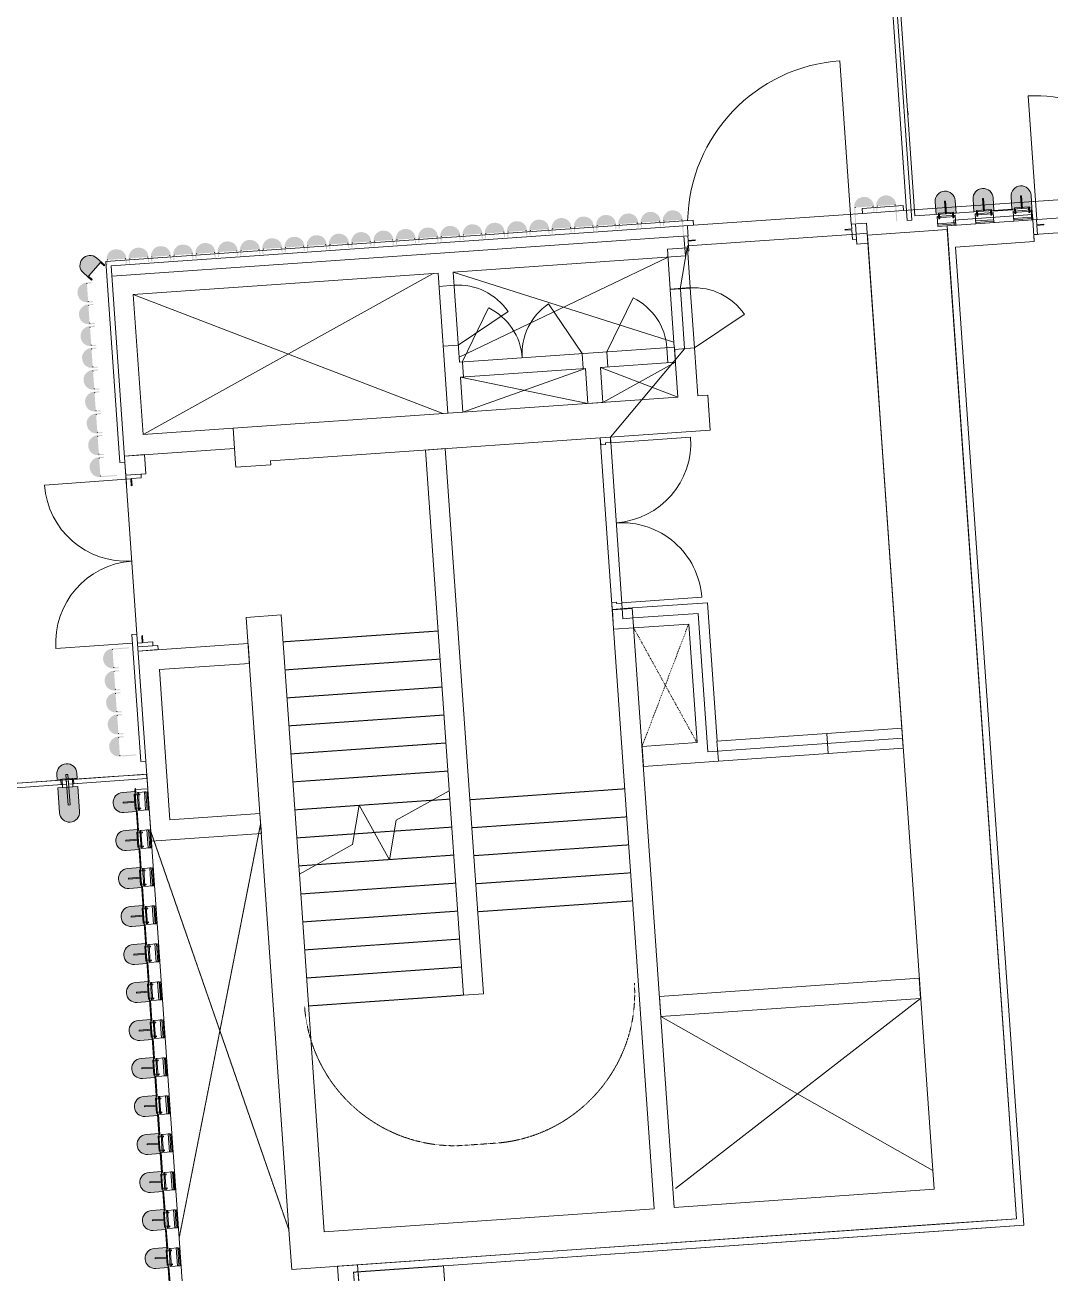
# Model space of a CAD drawing. Header units: millimetres. Extents: x 306 to 836129804, y -168137 to 818603917.
# Drawn here: x 833864055 to 833874285, y 818026476 to 818038925 of the extents above; entities that cross this region are included whole.
import ezdxf

# ---------------------------------------------------------------- set-up
doc = ezdxf.new("R2010")
doc.units = ezdxf.units.MM
doc.header["$LTSCALE"] = 3
for name, pattern in [('Dash', [6, 3, -3]), ('HIDDEN', [0.375, 0.25, -0.125]), ('Overhead', [1.8, 1.2, -0.6])]:
    doc.linetypes.add(name, pattern=pattern)
for name, color, linetype, lineweight in [('A-010-M_LINE', 251, 'Continuous', 13), ('A-010-M_LINE-T', 251, 'Continuous', 13), ('A-200-M_WALL_EXT', 251, 'Continuous', 13), ('A-200-M_WALL_INT', 251, 'Continuous', 13), ('A-214-M_CURT_WALL', 251, 'Continuous', 13), ('A-215-M_CURT_PANEL', 251, 'Continuous', 13), ('A-242-M_STAIR', 251, 'Continuous', 13), ('A-242-MB_STAIR', 251, 'Continuous', 13), ('A-325-M_DOOR', 251, 'Continuous', 13), ('A-325-M_DOOR__FRAME', 251, 'Continuous', 13), ('A-335-M_OPENING', 251, 'Continuous', 13), ('A-770-ME_FFE_SA', 251, 'Continuous', 13), ('A-770-MH_FFE_SA', 251, 'Overhead', 13), ('A-810-M_ROOMS', 251, 'Continuous', 13), ('Z-060-M_DETAIL', 253, 'Continuous', 5), ('Z-060-M_LINE_MEDIUM', 253, 'Continuous', 9)]:
    doc.layers.add(name, color=color, linetype=linetype, lineweight=lineweight)
doc.layers.add('UAJ-00XREF', color=7, linetype='Continuous')
doc.layers.get('A-770-ME_FFE_SA').off()

# ---------------------------------------------------------------- blocks, each defined once
blk = doc.blocks.new('System Panel - ARC_Glazed-33853688-0300')
at = {"layer": 'A-215-M_CURT_PANEL', "lineweight": 9}
for p, q in [((-387, 0), (397, 0)), ((-387, -44), (-387, 0)), ((397, -44), (397, 0)), ((397, -44), (-387, -44))]:
    blk.add_line(p, q, dxfattribs=at)
blk = doc.blocks.new('System Panel - ARC_Glazed-27541360-0300')
at = {"layer": 'A-215-M_CURT_PANEL', "lineweight": 9}
for p, q in [((-365, 0), (365, 0)), ((-365, -44), (-365, 0)), ((365, -44), (365, 0)), ((365, -44), (-365, -44))]:
    blk.add_line(p, q, dxfattribs=at)
blk = doc.blocks.new('Circular Mullion - Type A-25928776-0300')
at = {"layer": 'A-214-M_CURT_WALL'}
blk.add_hatch(color=256, dxfattribs=at).paths.add_polyline_path([(-100, 0), (-90, 0), (-90, -49), (90, -47), (90, 0), (100, 0), (100, -109), (97, -135), (87, -159), (64, -185), (50, -196), (26, -206), (0, -209), (-26, -206), (-55, -192), (-71, -180), (-87, -159), (-97, -135), (-100, -109), (-100, -38)], flags=0)
at = {"layer": 'Z-060-M_DETAIL'}
for p, q in [((100, 0), (90, 0)), ((90, 0), (90, -49)), ((100, -109), (100, 0)), ((-90, 0), (-100, 0)), ((-100, 0), (-100, -109)), ((-90, -49), (-90, 0)), ((90, -49), (-90, -49))]:
    blk.add_line(p, q, dxfattribs=at)
blk.add_arc((0, -109), 100, 180, 0, dxfattribs=at)
blk = doc.blocks.new('Circular Mullion - CERAMIC TUBES 209mm-18118308-0300')
at = {"layer": 'A-214-M_CURT_WALL', "lineweight": 9}
blk.add_line((-193, 0), (-197, 0), dxfattribs=at)
for centre, start, end in [((-187, -46.5), 195, 270), ((-13, -46.5), 270, 345)]:
    blk.add_arc(centre, 3, start, end, dxfattribs=at)
blk = doc.blocks.new('Circular Mullion - ARC_CW_CERAMIC MULLION-30650210-0300')
at = {"layer": 'Z-060-M_LINE_MEDIUM', "lineweight": 18}
h = blk.add_hatch(color=256, dxfattribs=at)
h.paths.add_polyline_path([(0, 160), (28, 156), (50, 147), (76, 124), (87, 110), (97, 86), (100, 46), (100, 10), (-100, 10), (-100, 60), (-93, 94), (-87, 110), (-71, 131), (-50, 147), (-17, 158), (-10, 159)], flags=0)
h.paths.add_polyline_path([(-17, -73), (100, -73), (100, -323), (93, -358), (87, -373), (71, -394), (45, -412), (21, -421), (0, -423), (-26, -420), (-50, -410), (-76, -388), (-87, -373), (-97, -349), (-100, -323), (-100, -73), (-46, -73)], flags=0)
at = {"layer": 'Z-060-M_DETAIL', "lineweight": 18}
for p, q in [((-100, 60), (-100, 10)), ((-100, 10), (100, 10)), ((100, 10), (100, 60)), ((100, -73), (-100, -73)), ((-100, -73), (-100, -323)), ((100, -323), (100, -73))]:
    blk.add_line(p, q, dxfattribs=at)
for centre, start, end in [((0, 60), 0, 180), ((0, -323), 180, 360)]:
    blk.add_arc(centre, 100, start, end, dxfattribs=at)
at = {"layer": 'Z-060-M_LINE_MEDIUM'}
for p, q in [((-63, 0), (-100, 0)), ((-63, -44), (-63, 0)), ((-52, 10), (-52, -73)), ((-10, 53), (-10, -252)), ((10, 53), (-10, 53)), ((10, -252), (10, 53)), ((52, 10), (52, -73)), ((63, 0), (100, 0)), ((63, -44), (63, 0)), ((-63, -44), (-100, -44)), ((63, -44), (100, -44)), ((-10, -252), (10, -252))]:
    blk.add_line(p, q, dxfattribs=at)
blk = doc.blocks.new('Circular Mullion - CERAMIC_MULLIONS-V115-0300')
at = {"layer": 'A-214-M_CURT_WALL', "lineweight": 9}
for p, q in [((-10, 73), (-10, -10)), ((10, -10), (10, 73))]:
    blk.add_line(p, q, dxfattribs=at)
blk = doc.blocks.new('ARC_CWP_PERFORATED METAL_STRAIGHT - ARC_CWP_PERFORATED METAL_STRAIGHT-39695260-0300')
at = {"layer": 'A-215-M_CURT_PANEL', "lineweight": 9}
for p, q in [((-20, 5), (-20, 8)), ((-20, 8), (20, 8)), ((20, 5), (-20, 5)), ((20, 5), (20, 8))]:
    blk.add_line(p, q, dxfattribs=at)
blk = doc.blocks.new('ARC_DOOR_METAL_M10-FH-O - 1100x2100mm-38797441-0300')
at = {"layer": 'A-325-M_DOOR'}
blk.add_line((617, -75), (617, -1309), dxfattribs=at)
at = {"layer": 'A-325-M_DOOR__FRAME'}
for p, q in [((-657, 77), (-620, 77)), ((-620, 77), (-620, -15)), ((620, 77), (657, 77)), ((620, -15), (620, 77)), ((-620, -75), (-657, -75)), ((-620, -15), (-550, -15)), ((-620, -22), (-620, -75)), ((-550, -22), (-620, -22)), ((-550, -15), (-550, -22)), ((550, -15), (620, -15)), ((550, -22), (550, -15)), ((620, -22), (550, -22)), ((620, -75), (620, -22)), ((657, -75), (620, -75))]:
    blk.add_line(p, q, dxfattribs=at)
blk.add_arc((617, -75), 1234, 180, 270, dxfattribs=at)
blk = doc.blocks.new('ARC_ACCESS_PANEL_SINGLE_TIMBER_TYPE11 - 600w x 2000h-39365885-0300')
at = {"layer": 'A-325-M_DOOR'}
blk.add_line((425, 50), (125, 570), dxfattribs=at)
blk.add_arc((425, 50), 600, 120, 180, dxfattribs=at)
blk = doc.blocks.new('ARC_FS_FIRE SHUTTER VERTICAL RECESSED - ARC_FS_FIRE SHUTTER VERTICAL RECESSED-40704119-0300')
at = {"layer": 'A-770-MH_FFE_SA'}
for p, q in [((-1379.375, 750), (1384.375, 750)), ((-1379.375, -150), (-1379.375, 750)), ((1384.375, 750), (1384.375, -150)), ((-1184.375, -20), (-1184.375, 20)), ((-1184.375, 20), (1184.375, 20)), ((1184.375, 20), (1184.375, -20)), ((1184.375, -20), (-1184.375, -20)), ((1384.375, -150), (-1379.375, -150))]:
    blk.add_line(p, q, dxfattribs=at)
blk = doc.blocks.new('Circular Mullion - Type A_150mm Profile-28037493-0300')
at = {"layer": 'A-214-M_CURT_WALL'}
blk.add_hatch(color=256, dxfattribs=at).paths.add_polyline_path([(100, 0), (90, 0), (90, -49), (-90, -49), (-90, 115), (-100, 115), (-100, -50), (-94, -83), (-87, -100), (-71, -121), (-50, -137), (-18, -148), (0, -150), (26, -147), (50, -137), (74, -117), (90, -92), (98, -68), (100, -38), (100, -28)], flags=0)
blk = doc.blocks.new('Circular Mullion - CERAMIC TUBES 150mm_End Cap_Right_-35535921-0300')
at = {"layer": 'A-214-M_CURT_WALL', "lineweight": 9}
for centre, start, end in [((-87, -46.5), 180, 270), ((87, -46.5), 270, 0)]:
    blk.add_arc(centre, 3, start, end, dxfattribs=at)
blk = doc.blocks.new('Circular Mullion - Type A_150mm Profile-28038416-0300')
at = {"layer": 'A-214-M_CURT_WALL'}
blk.add_hatch(color=256, dxfattribs=at).paths.add_polyline_path([(-100, -16), (-100, 0), (-90, 0), (-90, -49), (90, -49), (90, 115), (100, 115), (100, -50), (94, -83), (87, -100), (71, -121), (50, -137), (18, -148), (0, -150), (-26, -147), (-50, -137), (-74, -117), (-90, -92), (-97, -76), (-100, -49), (-100, -20)], flags=0)
blk = doc.blocks.new('Circular Mullion - CERAMIC TUBES 150mm_End Cap_Left_-32874561-0300')
at = {"layer": 'A-214-M_CURT_WALL', "lineweight": 9}
for centre, start, end in [((-87, -46.5), 180, 270), ((87, -46.5), 270, 0)]:
    blk.add_arc(centre, 3, start, end, dxfattribs=at)
blk = doc.blocks.new('Circular Mullion - Type A_150mm Profile-25928163-0300')
at = {"layer": 'A-214-M_CURT_WALL'}
blk.add_hatch(color=256, dxfattribs=at).paths.add_polyline_path([(-100, 0), (-90, 0), (-90, -49), (90, -49), (90, 0), (100, 0), (99, -56), (94, -83), (87, -100), (71, -121), (50, -137), (18, -148), (-7, -149), (-26, -147), (-50, -137), (-74, -117), (-90, -92), (-97, -76), (-100, -34), (-100, -16)], flags=0)
blk = doc.blocks.new('Circular Mullion - CERAMIC TUBES 150mm-32874560-0300')
at = {"layer": 'A-214-M_CURT_WALL', "lineweight": 9}
for centre, start, end in [((-87, -46.5), 180, 270), ((87, -46.5), 270, 0)]:
    blk.add_arc(centre, 3, start, end, dxfattribs=at)
blk = doc.blocks.new('Circular Mullion - CERAMIC TUBES 150mm-32874557-0300')
at = {"layer": 'A-214-M_CURT_WALL', "lineweight": 9}
for centre, start, end in [((-87, 46.5), 90, 180), ((87, 46.5), 0, 90)]:
    blk.add_arc(centre, 3, start, end, dxfattribs=at)
blk = doc.blocks.new('Circular Mullion - CERAMIC TUBES 150mm_End Cap_Left_-32874556-0300')
at = {"layer": 'A-214-M_CURT_WALL', "lineweight": 9}
for centre, start, end in [((-87, 46.5), 90, 180), ((87, 46.5), 0, 90)]:
    blk.add_arc(centre, 3, start, end, dxfattribs=at)
blk = doc.blocks.new('Circular Mullion - CERAMIC TUBES 150mm_End Cap_Right_-35535920-0300')
at = {"layer": 'A-214-M_CURT_WALL', "lineweight": 9}
for centre, start, end in [((-87, 46.5), 90, 180), ((87, 46.5), 0, 90)]:
    blk.add_arc(centre, 3, start, end, dxfattribs=at)
blk = doc.blocks.new('ARC_CWP_PERFORATED METAL_STRAIGHT - ARC_CWP_PERFORATED METAL_STRAIGHT-40820299-0300')
at = {"layer": 'A-215-M_CURT_PANEL', "lineweight": 9}
for p, q in [((100, -5), (-100, -5)), ((-100, -5), (-100, -8)), ((-100, -8), (100, -8)), ((100, -5), (100, -8))]:
    blk.add_line(p, q, dxfattribs=at)
blk = doc.blocks.new('Circular Mullion - ARC_225mm CERAMIC MULLION-27539017-0300')
at = {"layer": 'Z-060-M_DETAIL', "lineweight": 9}
blk.add_hatch(color=256, dxfattribs=at).paths.add_polyline_path([(100, -125), (97, -151), (87, -175), (71, -196), (50, -212), (26, -222), (0, -225), (-26, -222), (-50, -212), (-71, -196), (-87, -175), (-97, -151), (-100, -125), (-100, 0), (100, 0)], flags=0)
at = {"layer": 'Z-060-M_DETAIL'}
for p, q in [((-90, 120), (90, 120)), ((-90, 21), (-90, 120)), ((90, 108), (-90, 108)), ((-90, 108), (-90, 93)), ((-90, 93), (90, 93)), ((90, 33), (-90, 33)), ((90, 21), (-90, 21)), ((-75, 45), (-65, 45)), ((-75, 0), (-75, 45)), ((-65, 45), (-65, 0)), ((65, 45), (75, 45)), ((65, 0), (65, 45)), ((75, 45), (75, 0)), ((90, 120), (90, 21)), ((90, 93), (90, 108)), ((-75, 0), (-75, -10)), ((-65, 0), (-75, 0)), ((-75, -10), (75, -10)), ((-5, -125), (-5, 0)), ((5, -125), (5, 0)), ((75, 0), (65, 0)), ((75, -10), (75, 0)), ((5, -125), (-5, -125))]:
    blk.add_line(p, q, dxfattribs=at)
at = {"layer": 'Z-060-M_LINE_MEDIUM'}
for p, q in [((100, 0), (-100, 0)), ((-100, 0), (-100, -125)), ((100, -125), (100, 0))]:
    blk.add_line(p, q, dxfattribs=at)
blk.add_arc((0, -125), 100, 180, 360, dxfattribs=at)
blk = doc.blocks.new('ARC_CWP_PERFORATED METAL_STRAIGHT - ARC_CWP_PERFORATED METAL_STRAIGHT-39695272-0300')
at = {"layer": 'A-215-M_CURT_PANEL', "lineweight": 9}
for p, q in [((-100, 5), (-100, 8)), ((-100, 8), (100, 8)), ((100, 5), (-100, 5)), ((100, 5), (100, 8))]:
    blk.add_line(p, q, dxfattribs=at)
blk = doc.blocks.new('ARC_CWP_PERFORATED METAL_STRAIGHT - ARC_CWP_PERFORATED METAL_STRAIGHT-39695273-0300')
at = {"layer": 'A-215-M_CURT_PANEL', "lineweight": 9}
for p, q in [((-100, 5), (-100, 8)), ((-100, 8), (100, 8)), ((100, 5), (-100, 5)), ((100, 5), (100, 8))]:
    blk.add_line(p, q, dxfattribs=at)
blk = doc.blocks.new('System Panel - ARC_Glazed-39981891-0300')
at = {"layer": 'A-215-M_CURT_PANEL', "lineweight": 9}
for p, q in [((-1387.5, 44), (1387.5, 44)), ((-1387.5, 0), (-1387.5, 44)), ((1387.5, 0), (1387.5, 44)), ((1387.5, 0), (-1387.5, 0))]:
    blk.add_line(p, q, dxfattribs=at)
blk = doc.blocks.new('ARC_ACCESS_PANEL_SINGLE_TIMBER_TYPE11 - 600w x 2000h-39249723-0300')
at = {"layer": 'A-325-M_DOOR'}
blk.add_line((425, -50), (125, -570), dxfattribs=at)
blk.add_arc((425, -50), 600, 180, 240, dxfattribs=at)
blk = doc.blocks.new('ARC_ACCESS_PANEL_SINGLE_TIMBER_TYPE11 - 600w x 2000h-39365886-0300')
at = {"layer": 'A-325-M_DOOR'}
blk.add_line((425, 50), (125, 570), dxfattribs=at)
blk.add_arc((425, 50), 600, 120, 180, dxfattribs=at)
blk = doc.blocks.new('3A35X-MAGP-P-MP-00')
at = {"layer": 'A-010-M_LINE'}
for p, q in [((834452619, 818038064), (834452622, 818038029)), ((834452572, 818037123), (834452163, 818037095)), ((834452575, 818037073), (834452572, 818037123)), ((834452163, 818037095), (834452166, 818037045)), ((834452166, 818037045), (834452575, 818037073)), ((834450477, 818036977), (834444615, 818036567)), ((834444668, 818036521), (834450481, 818036927)), ((834450481, 818036927), (834450477, 818036977)), ((834444615, 818036567), (834444755, 818034560)), ((834444805, 818034564), (834444668, 818036521)), ((834450226, 818036608), (834448140, 818035611)), ((834444995, 818034844), (834447881, 818036445)), ((834448081, 818036459), (834450285, 818035761)), ((834444889, 818036235), (834447979, 818035048)), ((834449551, 818035509), (834450324, 818035212)), ((834450299, 818035561), (834449575, 818035160)), ((834448154, 818035411), (834449426, 818035149)), ((834449401, 818035498), (834448179, 818035062)), ((834444755, 818034560), (834444805, 818034564)), ((834444925, 818032847), (834444875, 818032844)), ((834444875, 818032844), (834444964, 818031580)), ((834445013, 818031583), (834444925, 818032847)), ((834444964, 818031580), (834445013, 818031583)), ((834452747, 818029216), (834450299, 818027320)), ((834450154, 818029035), (834452867, 818027500))]:
    blk.add_line(p, q, dxfattribs=at)
at = {"layer": 'A-010-M_LINE', "linetype": 'Overhead'}
for p, q in [((834445346, 818026823), (834446160, 818030961)), ((834445062, 818030884), (834446444, 818026900))]:
    blk.add_line(p, q, dxfattribs=at)
at = {"layer": 'A-010-M_LINE', "linetype": 'HIDDEN'}
blk.add_line((834448199, 818027750), (834448498, 818027771), dxfattribs=at)
for centre, start, end in [((834448393, 818029267), 273.9989, 3.8407), ((834448094, 818029246), 184.1571, 273.9989)]:
    blk.add_arc(centre, 1500, start, end, dxfattribs=at)
at = {"layer": 'A-010-M_LINE-T'}
for p, q in [((834452575, 818037073), (834456340, 818037337)), ((834450481, 818036927), (834452166, 818037045)), ((834444805, 818034564), (834444925, 818032847)), ((834445013, 818031583), (834445563, 818023720))]:
    blk.add_line(p, q, dxfattribs=at)
at = {"layer": 'A-200-M_WALL_EXT', "lineweight": 13}
for p, q in [((834452215, 818036828), (834453013, 818036884)), ((834453013, 818036884), (834453703, 818027018)), ((834452318, 818035351), (834452215, 818036828)), ((834450220, 818036688), (834450420, 818036702)), ((834450220, 818036688), (834450248, 818036291)), ((834450447, 818036305), (834450420, 818036702)), ((834450248, 818036291), (834450447, 818036305)), ((834450290, 818035689), (834450490, 818035703)), ((834450323, 818035212), (834450290, 818035689)), ((834450523, 818035226), (834450490, 818035703)), ((834452343, 818035002), (834452318, 818035351)), ((834452318, 818035351), (834452318, 818035351)), ((834445884, 818034902), (834450323, 818035212)), ((834450523, 818035226), (834450623, 818035233)), ((834450647, 818034884), (834450623, 818035233)), ((834452343, 818035002), (834452343, 818035002)), ((834452881, 818027311), (834452343, 818035002)), ((834445909, 818034552), (834445884, 818034902)), ((834446258, 818034577), (834450647, 818034884)), ((834445909, 818034552), (834445911, 818034513)), ((834446261, 818034537), (834445911, 818034513)), ((834446258, 818034577), (834446261, 818034537)), ((834446365, 818033041), (834446016, 818033016)), ((834446016, 818033016), (834446446, 818026861)), ((834446540, 818030537), (834446365, 818033041)), ((834449669, 818033096), (834449869, 818033110)), ((834450087, 818027116), (834449669, 818033096)), ((834449869, 818033110), (834450287, 818027130)), ((834446795, 818026886), (834446546, 818030456)), ((834450287, 818027130), (834452881, 818027311)), ((834446795, 818026886), (834450087, 818027116)), ((834452905, 818026962), (834446471, 818026512)), ((834452905, 818026962), (834453703, 818027018)), ((834446471, 818026512), (834446446, 818026861))]:
    blk.add_line(p, q, dxfattribs=at)
at = {"layer": 'A-200-M_WALL_INT'}
for p, q in [((834453077, 818036978), (834453862, 818037033)), ((834453866, 818036983), (834453862, 818037033)), ((834452109, 818036740), (834452095, 818036939)), ((834452207, 818036947), (834452105, 818036940)), ((834452221, 818036748), (834452207, 818036947)), ((834453011, 818036923), (834453866, 818036983)), ((834453703, 818027018), (834453011, 818036923)), ((834453077, 818036978), (834453080, 818036928)), ((834453881, 818036764), (834453866, 818036983)), ((834444675, 818036421), (834450375, 818036819)), ((834450399, 818036621), (834450385, 818036820)), ((834452109, 818036740), (834452221, 818036748)), ((834453881, 818036764), (834453096, 818036709)), ((834450399, 818036621), (834448081, 818036459)), ((834453096, 818036709), (834453778, 818026953)), ((834447931, 818036448), (834444889, 818036235)), ((834448029, 818035052), (834447931, 818036448)), ((834448081, 818036459), (834448144, 818035561)), ((834448090, 818036329), (834447940, 818036318)), ((834450248, 818036287), (834450448, 818036301)), ((834450288, 818035710), (834450248, 818036287)), ((834450448, 818036301), (834450490, 818035703)), ((834444889, 818036235), (834444986, 818034839)), ((834448132, 818035730), (834447982, 818035720)), ((834448144, 818035561), (834450289, 818035711)), ((834449380, 818035497), (834449370, 818035646)), ((834449626, 818035514), (834449615, 818035664)), ((834450224, 818035556), (834450214, 818035705)), ((834450299, 818035561), (834450289, 818035711)), ((834448183, 818035413), (834448173, 818035563)), ((834450299, 818035561), (834449551, 818035509)), ((834449551, 818035509), (834449575, 818035160)), ((834449401, 818035498), (834448154, 818035411)), ((834448179, 818035062), (834448154, 818035411)), ((834449426, 818035149), (834449401, 818035498)), ((834449575, 818035160), (834449426, 818035149)), ((834448179, 818035062), (834448029, 818035052)), ((834444986, 818034839), (834445884, 818034902)), ((834445884, 818034902), (834445898, 818034702)), ((834445898, 818034702), (834444801, 818034625)), ((834445000, 818034639), (834444801, 818034625)), ((834445000, 818034639), (834445014, 818034447)), ((834447804, 818034685), (834448003, 818034699)), ((834448184, 818029248), (834447804, 818034685)), ((834448003, 818034699), (834448384, 818029262)), ((834444805, 818034564), (834444814, 818034433)), ((834445014, 818034447), (834444814, 818034433)), ((834449869, 818033110), (834450419, 818033149)), ((834450618, 818033162), (834450419, 818033149)), ((834450618, 818033162), (834450715, 818031781)), ((834449869, 818033105), (834449670, 818033091)), ((834449670, 818033091), (834449683, 818032897)), ((834449869, 818033105), (834449869, 818033110)), ((834449883, 818032911), (834449683, 818032897)), ((834450433, 818032949), (834449883, 818032911)), ((834450515, 818031767), (834450433, 818032949)), ((834445133, 818032737), (834444934, 818032723)), ((834444937, 818032680), (834446034, 818032757)), ((834445136, 818032694), (834444937, 818032680)), ((834445136, 818032694), (834445133, 818032737)), ((834446034, 818032757), (834446048, 818032557)), ((834446048, 818032557), (834445150, 818032495)), ((834445150, 818032495), (834445255, 818030998)), ((834451811, 818031857), (834452559, 818031910)), ((834452573, 818031710), (834452559, 818031910)), ((834450515, 818031767), (834449966, 818031728)), ((834450728, 818031581), (834450714, 818031781)), ((834450715, 818031781), (834450714, 818031781)), ((834451825, 818031658), (834451811, 818031857)), ((834449980, 818031529), (834449966, 818031728)), ((834451825, 818031658), (834452573, 818031710)), ((834445069, 818030785), (834445013, 818031583)), ((834450728, 818031581), (834449980, 818031529)), ((834445255, 818030998), (834446153, 818031061)), ((834446153, 818031061), (834446167, 818030861)), ((834446167, 818030861), (834445069, 818030785)), ((834450140, 818029235), (834452733, 818029416)), ((834452747, 818029216), (834452733, 818029416)), ((834448184, 818029248), (834448384, 818029262)), ((834450154, 818029035), (834450140, 818029235)), ((834452747, 818029216), (834450154, 818029035)), ((834446928, 818026544), (834453703, 818027018)), ((834453778, 818026953), (834447132, 818026488)), ((834446957, 818026124), (834446928, 818026544)), ((834447127, 818026558), (834447171, 818025938))]:
    blk.add_line(p, q, dxfattribs=at)
at = {"layer": 'A-242-M_STAIR'}
for p, q in [((834449669, 818033096), (834449550, 818034807)), ((834447930, 818032880), (834446384, 818032772)), ((834447950, 818032600), (834446403, 818032492)), ((834447969, 818032321), (834446423, 818032213)), ((834447989, 818032042), (834446442, 818031934)), ((834448008, 818031763), (834446462, 818031654)), ((834448028, 818031483), (834446482, 818031375)), ((834448248, 818031197), (834449794, 818031306)), ((834447873, 818031192), (834447144, 818031141)), ((834448047, 818031203), (834447872, 818031191)), ((834447142, 818031141), (834446501, 818031096)), ((834447144, 818031140), (834447142, 818031140)), ((834448268, 818030918), (834449814, 818031026)), ((834448067, 818030924), (834447494, 818030884)), ((834447093, 818030857), (834446521, 818030816)), ((834447294, 818030870), (834447093, 818030856)), ((834447494, 818030885), (834447294, 818030871)), ((834448287, 818030639), (834449834, 818030747)), ((834446714, 818030549), (834446540, 818030537)), ((834446540, 818030537), (834446546, 818030456)), ((834448086, 818030645), (834446713, 818030549)), ((834447446, 818030600), (834447443, 818030600)), ((834448307, 818030359), (834449853, 818030468)), ((834448106, 818030365), (834446560, 818030257)), ((834448326, 818030080), (834449873, 818030188)), ((834448125, 818030086), (834446579, 818029978)), ((834448145, 818029807), (834446599, 818029699)), ((834448164, 818029528), (834446618, 818029419)), ((834448184, 818029248), (834446638, 818029140))]:
    blk.add_line(p, q, dxfattribs=at)
at = {"layer": 'A-242-M_STAIR', "linetype": 'Overhead'}
for p, q in [((834447930, 818032880), (834446384, 818032772)), ((834447950, 818032600), (834446403, 818032492)), ((834447969, 818032321), (834446423, 818032213)), ((834447989, 818032042), (834446442, 818031934)), ((834448008, 818031763), (834446462, 818031654)), ((834448028, 818031483), (834446482, 818031375)), ((834448248, 818031197), (834449794, 818031306)), ((834447873, 818031192), (834447144, 818031141)), ((834448047, 818031203), (834447872, 818031191)), ((834447142, 818031141), (834446501, 818031096)), ((834447144, 818031140), (834447142, 818031140)), ((834448268, 818030918), (834449814, 818031026)), ((834448067, 818030924), (834447494, 818030884)), ((834447093, 818030857), (834446521, 818030816)), ((834447294, 818030870), (834447093, 818030856)), ((834447494, 818030885), (834447294, 818030871)), ((834448287, 818030639), (834449834, 818030747)), ((834446714, 818030549), (834446540, 818030537)), ((834448086, 818030645), (834446713, 818030549)), ((834447446, 818030600), (834447443, 818030600)), ((834448307, 818030359), (834449853, 818030468)), ((834448106, 818030365), (834446560, 818030257)), ((834448326, 818030080), (834449873, 818030188)), ((834448125, 818030086), (834446579, 818029978)), ((834448145, 818029807), (834446599, 818029699)), ((834448164, 818029528), (834446618, 818029419)), ((834448184, 818029248), (834446638, 818029140))]:
    blk.add_line(p, q, dxfattribs=at)
at = {"layer": 'A-242-MB_STAIR'}
for p, q in [((834447512, 818030992), (834448042, 818031285)), ((834447075, 818030749), (834447142, 818031144)), ((834447142, 818031144), (834447445, 818030597)), ((834447445, 818030597), (834447512, 818030992)), ((834446546, 818030456), (834447075, 818030749))]:
    blk.add_line(p, q, dxfattribs=at)
at = {"layer": 'A-325-M_DOOR'}
for p, q in [((834452055, 818036937), (834451941, 818038567)), ((834450490, 818035703), (834450987, 818036038)), ((834449654, 818034757), (834450450, 818034813)), ((834444817, 818034393), (834444004, 818034336)), ((834444817, 818034393), (834444820, 818034349)), ((834449765, 818033161), (834450562, 818033217)), ((834444881, 818032759), (834444117, 818032706)), ((834450714, 818031781), (834451811, 818031857)), ((834450728, 818031581), (834451825, 818031658))]:
    blk.add_line(p, q, dxfattribs=at)
at = {"layer": 'A-325-M_DOOR', "lineweight": 9}
for p, q in [((834449550, 818034807), (834449555, 818034738)), ((834449601, 818034756), (834449653, 818034760)), ((834449602, 818034741), (834449601, 818034756)), ((834449653, 818034760), (834449650, 818034814)), ((834449555, 818034738), (834449602, 818034741)), ((834449711, 818033169), (834449665, 818033166)), ((834449665, 818033166), (834449669, 818033096)), ((834449713, 818033154), (834449711, 818033169)), ((834449765, 818033158), (834449713, 818033154)), ((834449769, 818033103), (834449765, 818033158))]:
    blk.add_line(p, q, dxfattribs=at)
at = {"layer": 'A-325-M_DOOR'}
for centre, radius, start, end in [((834450490, 818035703), 600, 33.9989, 93.9989), ((834449654, 818034757), 799, 273.9989, 3.9989), ((834444817, 818034393), 816, 183.9989, 273.9989), ((834449765, 818033161), 799, 3.9989, 93.9989), ((834444931, 818032763), 816, 93.9989, 183.9989)]:
    blk.add_arc(centre, radius, start, end, dxfattribs=at)
at = {"layer": 'A-325-M_DOOR__FRAME'}
for p, q in [((834452061, 818036890), (834451991, 818036885)), ((834451991, 818036885), (834451992, 818036878)), ((834451992, 818036878), (834452061, 818036883)), ((834452095, 818036940), (834452058, 818036937)), ((834452058, 818036937), (834452061, 818036890)), ((834452061, 818036883), (834452068, 818036785)), ((834450422, 818036823), (834450385, 818036820)), ((834450385, 818036820), (834450393, 818036700)), ((834450425, 818036776), (834450422, 818036823)), ((834450495, 818036781), (834450425, 818036776)), ((834450425, 818036769), (834450495, 818036774)), ((834450432, 818036671), (834450425, 818036769)), ((834450495, 818036774), (834450495, 818036781)), ((834452068, 818036785), (834452105, 818036788)), ((834450422, 818036670), (834450432, 818036671)), ((834444817, 818034396), (834444814, 818034433)), ((834444864, 818034399), (834444817, 818034396)), ((834444869, 818034329), (834444864, 818034399)), ((834444968, 818034407), (834444871, 818034400)), ((834444871, 818034400), (834444876, 818034330)), ((834444966, 818034443), (834444968, 818034407)), ((834444876, 818034330), (834444869, 818034329)), ((834444931, 818032760), (834444978, 818032763)), ((834444973, 818032833), (834444980, 818032834)), ((834444978, 818032763), (834444973, 818032833)), ((834444980, 818032834), (834444985, 818032764)), ((834444985, 818032764), (834445083, 818032771)), ((834445083, 818032771), (834445085, 818032734))]:
    blk.add_line(p, q, dxfattribs=at)
for start, end in [(93.9989, 178.7371), (180.4805, 183.9989)]:
    blk.add_arc((834452055, 818036937), 1634, start, end, dxfattribs=at)
at = {"layer": 'A-335-M_OPENING', "linetype": 'Dash'}
for p, q in [((834450514, 818031767), (834449883, 818032911)), ((834449966, 818031728), (834450431, 818032949))]:
    blk.add_line(p, q, dxfattribs=at)
at = {"layer": 'A-810-M_ROOMS', "flags": 128}
for points in [[(834452500, 818039750), (834452690, 818037021), (834453037, 818037045), (834453858, 818037102), (834453866, 818036983), (834455177, 818037075), (834455168, 818037194), (834456045, 818037255), (834456306, 818037274), (834456456, 818037142), (834457388, 818023816), (834457257, 818023665), (834455775, 818023562), (834456031, 818019898), (834465388, 818020552)], [(834456716, 818025499), (834456128, 818033909), (834455769, 818033883), (834455696, 818034936), (834455617, 818036058), (834455976, 818036083), (834455914, 818036976), (834455310, 818036934), (834455315, 818036864), (834455192, 818036855), (834455187, 818036925), (834453876, 818036834), (834453881, 818036764), (834453096, 818036709), (834453778, 818026953), (834453309, 818026920), (834447132, 818026488), (834447149, 818026248)], [(834465250, 818020542), (834456031, 818019898), (834455775, 818023562), (834445637, 818022853), (834445486, 818022984), (834445427, 818023829), (834445406, 818024116), (834445536, 818024124), (834445536, 818024128), (834445432, 818025782), (834445428, 818025840), (834445287, 818025831), (834445258, 818026239), (834444934, 818030876), (834444904, 818031298), (834445033, 818031307), (834445023, 818031452), (834444956, 818031447), (834444681, 818031428), (834419544, 818029670)]]:
    blk.add_lwpolyline(points, dxfattribs=at)
blk.add_lwpolyline([(834449769, 818033103), (834449776, 818033003), (834449877, 818033010), (834450525, 818033056), (834450622, 818031674), (834452566, 818031810), (834452214, 818036848), (834452102, 818036840), (834450420, 818036722), (834450348, 818036294), (834450348, 818036288), (834450349, 818036288), (834450390, 818035698), (834450390, 818035698), (834450390, 818035696), (834449650, 818034814)], close=True, dxfattribs=at)
at = {"layer": 'A-214-M_CURT_WALL', "lineweight": 9, "extrusion": (0, 0, -1)}
for name, p, rotation in [('Circular Mullion - ARC_225mm CERAMIC MULLION-27539017-0300', (-834453000, 818037042), 176.0010914742286), ('Circular Mullion - ARC_225mm CERAMIC MULLION-27539017-0300', (-834453379, 818037069), 176.0010914742286), ('Circular Mullion - ARC_225mm CERAMIC MULLION-27539017-0300', (-834453758, 818037095), 176.0010914742286), ('Circular Mullion - CERAMIC TUBES 150mm_End Cap_Left_-32874561-0300', (-834452406, 818037076), 176.0010914742286), ('Circular Mullion - CERAMIC TUBES 150mm_End Cap_Right_-35535921-0300', (-834452186, 818037061), 176.0010914742286), ('Circular Mullion - CERAMIC TUBES 150mm-32874560-0300', (-834448722, 818036819), 176.0010914742286), ('Circular Mullion - CERAMIC TUBES 150mm-32874560-0300', (-834448944, 818036834), 176.0010914742286), ('Circular Mullion - CERAMIC TUBES 150mm-32874560-0300', (-834449166, 818036850), 176.0010914742286), ('Circular Mullion - CERAMIC TUBES 150mm-32874560-0300', (-834449388, 818036865), 176.0010914742286), ('Circular Mullion - CERAMIC TUBES 150mm-32874560-0300', (-834449611, 818036881), 176.0010914742286), ('Circular Mullion - CERAMIC TUBES 150mm-32874560-0300', (-834449833, 818036896), 176.0010914742286), ('Circular Mullion - CERAMIC TUBES 150mm-32874560-0300', (-834450055, 818036912), 176.0010914742286), ('Circular Mullion - CERAMIC TUBES 150mm_End Cap_Left_-32874561-0300', (-834450277, 818036927), 176.0010914742286), ('Circular Mullion - CERAMIC TUBES 150mm-32874560-0300', (-834446945, 818036694), 176.0010914742286), ('Circular Mullion - CERAMIC TUBES 150mm-32874560-0300', (-834447167, 818036710), 176.0010914742286), ('Circular Mullion - CERAMIC TUBES 150mm-32874560-0300', (-834447389, 818036725), 176.0010914742286), ('Circular Mullion - CERAMIC TUBES 150mm-32874560-0300', (-834447611, 818036741), 176.0010914742286), ('Circular Mullion - CERAMIC TUBES 150mm-32874560-0300', (-834447834, 818036756), 176.0010914742286), ('Circular Mullion - CERAMIC TUBES 150mm-32874560-0300', (-834448056, 818036772), 176.0010914742286), ('Circular Mullion - CERAMIC TUBES 150mm-32874560-0300', (-834448278, 818036788), 176.0010914742286), ('Circular Mullion - CERAMIC TUBES 150mm-32874560-0300', (-834448500, 818036803), 176.0010914742286), ('Circular Mullion - CERAMIC TUBES 150mm-32874560-0300', (-834445168, 818036570), 176.0010914742286), ('Circular Mullion - CERAMIC TUBES 150mm-32874560-0300', (-834445390, 818036586), 176.0010914742286), ('Circular Mullion - CERAMIC TUBES 150mm-32874560-0300', (-834445612, 818036601), 176.0010914742286), ('Circular Mullion - CERAMIC TUBES 150mm-32874560-0300', (-834445834, 818036617), 176.0010914742286), ('Circular Mullion - CERAMIC TUBES 150mm-32874560-0300', (-834446057, 818036632), 176.0010914742286), ('Circular Mullion - CERAMIC TUBES 150mm-32874560-0300', (-834446279, 818036648), 176.0010914742286), ('Circular Mullion - CERAMIC TUBES 150mm-32874560-0300', (-834446501, 818036663), 176.0010914742286), ('Circular Mullion - CERAMIC TUBES 150mm-32874560-0300', (-834446723, 818036679), 176.0010914742286), ('Circular Mullion - CERAMIC TUBES 150mm-32874560-0300', (-834444724, 818036539), 176.0010914742286), ('Circular Mullion - CERAMIC TUBES 150mm-32874560-0300', (-834444946, 818036555), 176.0010914742286), ('Circular Mullion - CERAMIC TUBES 150mm-32874557-0300', (-834444481, 818036260), 266.0010914742288), ('Circular Mullion - CERAMIC TUBES 150mm-32874557-0300', (-834444496, 818036042), 266.0010914742288), ('Circular Mullion - CERAMIC TUBES 150mm-32874557-0300', (-834444512, 818035825), 266.0010914742288), ('Circular Mullion - CERAMIC TUBES 150mm-32874557-0300', (-834444527, 818035607), 266.0010914742288), ('Circular Mullion - CERAMIC TUBES 150mm-32874557-0300', (-834444542, 818035389), 266.0010914742288), ('Circular Mullion - CERAMIC TUBES 150mm-32874557-0300', (-834444557, 818035171), 266.0010914742288), ('Circular Mullion - CERAMIC TUBES 150mm-32874557-0300', (-834444573, 818034954), 266.0010914742288), ('Circular Mullion - CERAMIC TUBES 150mm-32874557-0300', (-834444588, 818034736), 266.0010914742288), ('Circular Mullion - CERAMIC TUBES 150mm_End Cap_Left_-32874556-0300', (-834444603, 818034518), 266.0010914742288), ('Circular Mullion - CERAMIC TUBES 150mm_End Cap_Right_-35535920-0300', (-834444737, 818032609), 266.0010914742286), ('Circular Mullion - CERAMIC TUBES 150mm-32874557-0300', (-834444752, 818032389), 266.0010914742286), ('Circular Mullion - CERAMIC TUBES 150mm-32874557-0300', (-834444767, 818032170), 266.0010914742286), ('Circular Mullion - CERAMIC TUBES 150mm-32874557-0300', (-834444783, 818031951), 266.0010914742286), ('Circular Mullion - CERAMIC TUBES 150mm_End Cap_Left_-32874556-0300', (-834444798, 818031731), 266.0010914742286)]:
    blk.add_blockref(name, p, dxfattribs=dict(at, rotation=rotation))
at = {"layer": 'A-214-M_CURT_WALL', "extrusion": (0, 0, -1)}
for name, p, rotation in [('Circular Mullion - Type A_150mm Profile-28037493-0300', (-834452186, 818037061), 176.0010914742286), ('Circular Mullion - Type A_150mm Profile-28038416-0300', (-834452406, 818037076), 176.0010914742286), ('Circular Mullion - Type A_150mm Profile-25928163-0300', (-834449166, 818036850), 176.0010914742286), ('Circular Mullion - Type A_150mm Profile-25928163-0300', (-834449388, 818036865), 176.0010914742286), ('Circular Mullion - Type A_150mm Profile-25928163-0300', (-834449611, 818036881), 176.0010914742286), ('Circular Mullion - Type A_150mm Profile-25928163-0300', (-834449833, 818036896), 176.0010914742286), ('Circular Mullion - Type A_150mm Profile-25928163-0300', (-834450055, 818036912), 176.0010914742286), ('Circular Mullion - Type A_150mm Profile-28038416-0300', (-834450277, 818036927), 176.0010914742286), ('Circular Mullion - Type A_150mm Profile-25928163-0300', (-834447389, 818036725), 176.0010914742286), ('Circular Mullion - Type A_150mm Profile-25928163-0300', (-834447611, 818036741), 176.0010914742286), ('Circular Mullion - Type A_150mm Profile-25928163-0300', (-834447834, 818036756), 176.0010914742286), ('Circular Mullion - Type A_150mm Profile-25928163-0300', (-834448056, 818036772), 176.0010914742286), ('Circular Mullion - Type A_150mm Profile-25928163-0300', (-834448278, 818036788), 176.0010914742286), ('Circular Mullion - Type A_150mm Profile-25928163-0300', (-834448500, 818036803), 176.0010914742286), ('Circular Mullion - Type A_150mm Profile-25928163-0300', (-834448722, 818036819), 176.0010914742286), ('Circular Mullion - Type A_150mm Profile-25928163-0300', (-834448944, 818036834), 176.0010914742286), ('Circular Mullion - Type A_150mm Profile-25928163-0300', (-834445612, 818036601), 176.0010914742286), ('Circular Mullion - Type A_150mm Profile-25928163-0300', (-834445834, 818036617), 176.0010914742286), ('Circular Mullion - Type A_150mm Profile-25928163-0300', (-834446057, 818036632), 176.0010914742286), ('Circular Mullion - Type A_150mm Profile-25928163-0300', (-834446279, 818036648), 176.0010914742286), ('Circular Mullion - Type A_150mm Profile-25928163-0300', (-834446501, 818036663), 176.0010914742286), ('Circular Mullion - Type A_150mm Profile-25928163-0300', (-834446723, 818036679), 176.0010914742286), ('Circular Mullion - Type A_150mm Profile-25928163-0300', (-834446945, 818036694), 176.0010914742286), ('Circular Mullion - Type A_150mm Profile-25928163-0300', (-834447167, 818036710), 176.0010914742286), ('Circular Mullion - Type A-25928776-0300', (-834444539, 818036455), 131.0010914742286), ('Circular Mullion - Type A_150mm Profile-25928163-0300', (-834444724, 818036539), 176.0010914742286), ('Circular Mullion - Type A_150mm Profile-25928163-0300', (-834444946, 818036555), 176.0010914742286), ('Circular Mullion - Type A_150mm Profile-25928163-0300', (-834445168, 818036570), 176.0010914742286), ('Circular Mullion - Type A_150mm Profile-25928163-0300', (-834445390, 818036586), 176.0010914742286)]:
    blk.add_blockref(name, p, dxfattribs=dict(at, rotation=rotation))
at = {"layer": 'A-214-M_CURT_WALL'}
for name, p, rotation in [('Circular Mullion - Type A_150mm Profile-25928163-0300', (834444481, 818036260), 273.9989085257711), ('Circular Mullion - Type A_150mm Profile-25928163-0300', (834444496, 818036042), 273.9989085257711), ('Circular Mullion - Type A_150mm Profile-25928163-0300', (834444512, 818035825), 273.9989085257711), ('Circular Mullion - Type A_150mm Profile-25928163-0300', (834444527, 818035607), 273.9989085257711), ('Circular Mullion - Type A_150mm Profile-25928163-0300', (834444542, 818035389), 273.9989085257711), ('Circular Mullion - Type A_150mm Profile-25928163-0300', (834444557, 818035171), 273.9989085257711), ('Circular Mullion - Type A_150mm Profile-25928163-0300', (834444573, 818034954), 273.9989085257711), ('Circular Mullion - Type A_150mm Profile-25928163-0300', (834444588, 818034736), 273.9989085257711), ('Circular Mullion - Type A_150mm Profile-28038416-0300', (834444603, 818034518), 273.9989085257711), ('Circular Mullion - Type A_150mm Profile-28037493-0300', (834444737, 818032609), 273.9989085257714), ('Circular Mullion - Type A_150mm Profile-25928163-0300', (834444752, 818032389), 273.9989085257714), ('Circular Mullion - Type A_150mm Profile-25928163-0300', (834444767, 818032170), 273.9989085257714), ('Circular Mullion - Type A_150mm Profile-25928163-0300', (834444783, 818031951), 273.9989085257714), ('Circular Mullion - Type A_150mm Profile-28038416-0300', (834444798, 818031731), 273.9989085257714)]:
    blk.add_blockref(name, p, dxfattribs=dict(at, rotation=rotation))
at = {"layer": 'A-214-M_CURT_WALL', "lineweight": 18, "rotation": 3.998908525771384}
blk.add_blockref('Circular Mullion - ARC_CW_CERAMIC MULLION-30650210-0300', (834444230, 818031396), dxfattribs=at)
at = {"layer": 'A-214-M_CURT_WALL', "lineweight": 9, "rotation": 273.9989085257714}
for p in [(834444913, 818031178), (834444939, 818030799), (834444966, 818030420), (834444992, 818030041), (834445019, 818029662), (834445045, 818029283), (834445072, 818028904), (834445098, 818028525), (834445125, 818028146), (834445151, 818027767), (834445178, 818027388), (834445204, 818027009), (834445231, 818026630)]:
    blk.add_blockref('Circular Mullion - ARC_225mm CERAMIC MULLION-27539017-0300', p, dxfattribs=at)
at = {"layer": 'A-215-M_CURT_PANEL', "lineweight": 9}
for name, p, rotation in [('System Panel - ARC_Glazed-39981891-0300', (834452517, 818038360), 273.9989085257711), ('ARC_CWP_PERFORATED METAL_STRAIGHT - ARC_CWP_PERFORATED METAL_STRAIGHT-39695260-0300', (834444905, 818031288), 273.9989085257714), ('ARC_CWP_PERFORATED METAL_STRAIGHT - ARC_CWP_PERFORATED METAL_STRAIGHT-39695272-0300', (834444926, 818030989), 273.9989085257714), ('ARC_CWP_PERFORATED METAL_STRAIGHT - ARC_CWP_PERFORATED METAL_STRAIGHT-39695273-0300', (834444953, 818030610), 273.9989085257714), ('ARC_CWP_PERFORATED METAL_STRAIGHT - ARC_CWP_PERFORATED METAL_STRAIGHT-39695272-0300', (834444979, 818030231), 273.9989085257714), ('ARC_CWP_PERFORATED METAL_STRAIGHT - ARC_CWP_PERFORATED METAL_STRAIGHT-39695273-0300', (834445006, 818029852), 273.9989085257714), ('ARC_CWP_PERFORATED METAL_STRAIGHT - ARC_CWP_PERFORATED METAL_STRAIGHT-39695272-0300', (834445032, 818029473), 273.9989085257714), ('ARC_CWP_PERFORATED METAL_STRAIGHT - ARC_CWP_PERFORATED METAL_STRAIGHT-39695273-0300', (834445059, 818029094), 273.9989085257714), ('ARC_CWP_PERFORATED METAL_STRAIGHT - ARC_CWP_PERFORATED METAL_STRAIGHT-39695272-0300', (834445085, 818028714), 273.9989085257714), ('ARC_CWP_PERFORATED METAL_STRAIGHT - ARC_CWP_PERFORATED METAL_STRAIGHT-39695273-0300', (834445112, 818028335), 273.9989085257714), ('ARC_CWP_PERFORATED METAL_STRAIGHT - ARC_CWP_PERFORATED METAL_STRAIGHT-39695272-0300', (834445138, 818027956), 273.9989085257714), ('ARC_CWP_PERFORATED METAL_STRAIGHT - ARC_CWP_PERFORATED METAL_STRAIGHT-39695273-0300', (834445165, 818027577), 273.9989085257714), ('ARC_CWP_PERFORATED METAL_STRAIGHT - ARC_CWP_PERFORATED METAL_STRAIGHT-39695272-0300', (834445191, 818027198), 273.9989085257714), ('ARC_CWP_PERFORATED METAL_STRAIGHT - ARC_CWP_PERFORATED METAL_STRAIGHT-39695273-0300', (834445217, 818026819), 273.9989085257714), ('ARC_CWP_PERFORATED METAL_STRAIGHT - ARC_CWP_PERFORATED METAL_STRAIGHT-39695272-0300', (834445244, 818026440), 273.9989085257714)]:
    blk.add_blockref(name, p, dxfattribs=dict(at, rotation=rotation))
at = {"layer": 'A-215-M_CURT_PANEL', "rotation": 3.998908525771384}
for name, p in [('ARC_CWP_PERFORATED METAL_STRAIGHT - ARC_CWP_PERFORATED METAL_STRAIGHT-40820299-0300', (834453568, 818037082)), ('System Panel - ARC_Glazed-27541360-0300', (834443856, 818031370)), ('System Panel - ARC_Glazed-33853688-0300', (834444626, 818031424))]:
    blk.add_blockref(name, p, dxfattribs=at)
at = {"layer": 'A-325-M_DOOR'}
for name, p, rotation in [('ARC_DOOR_METAL_M10-FH-O - 1100x2100mm-38797441-0300', (834454526, 818036954), 183.9989085257713), ('ARC_ACCESS_PANEL_SINGLE_TIMBER_TYPE11 - 600w x 2000h-39365885-0300', (834448052, 818036151), 273.9989085257712), ('ARC_ACCESS_PANEL_SINGLE_TIMBER_TYPE11 - 600w x 2000h-39249723-0300', (834448600, 818035543), 183.9989085257713), ('ARC_ACCESS_PANEL_SINGLE_TIMBER_TYPE11 - 600w x 2000h-39365886-0300', (834448949, 818035567), 3.998908525771384), ('ARC_ACCESS_PANEL_SINGLE_TIMBER_TYPE11 - 600w x 2000h-39249723-0300', (834450043, 818035643), 183.9989085257713)]:
    blk.add_blockref(name, p, dxfattribs=dict(at, rotation=rotation))
at = {"layer": 'A-770-ME_FFE_SA', "rotation": 273.9989085257704}
blk.add_blockref('ARC_FS_FIRE SHUTTER VERTICAL RECESSED - ARC_FS_FIRE SHUTTER VERTICAL RECESSED-40704119-0300', (834447333, 818025119), dxfattribs=at)
at = {"layer": 'Z-060-M_DETAIL', "lineweight": 9, "extrusion": (0, 0, -1)}
for name, p, rotation in [('Circular Mullion - CERAMIC TUBES 209mm-18118308-0300', (-834444604, 818036531), 131.0010914742286), ('Circular Mullion - CERAMIC_MULLIONS-V115-0300', (-834444230, 818031396), 176.0010914742286)]:
    blk.add_blockref(name, p, dxfattribs=dict(at, rotation=rotation))

msp = doc.modelspace()

# ---------------------------------------------------------------- block references
at = {"layer": 'UAJ-00XREF', "ltscale": 0.5}
msp.add_blockref('3A35X-MAGP-P-MP-00', (-579753, 0), dxfattribs=at)

doc.saveas('drawing.dxf')
